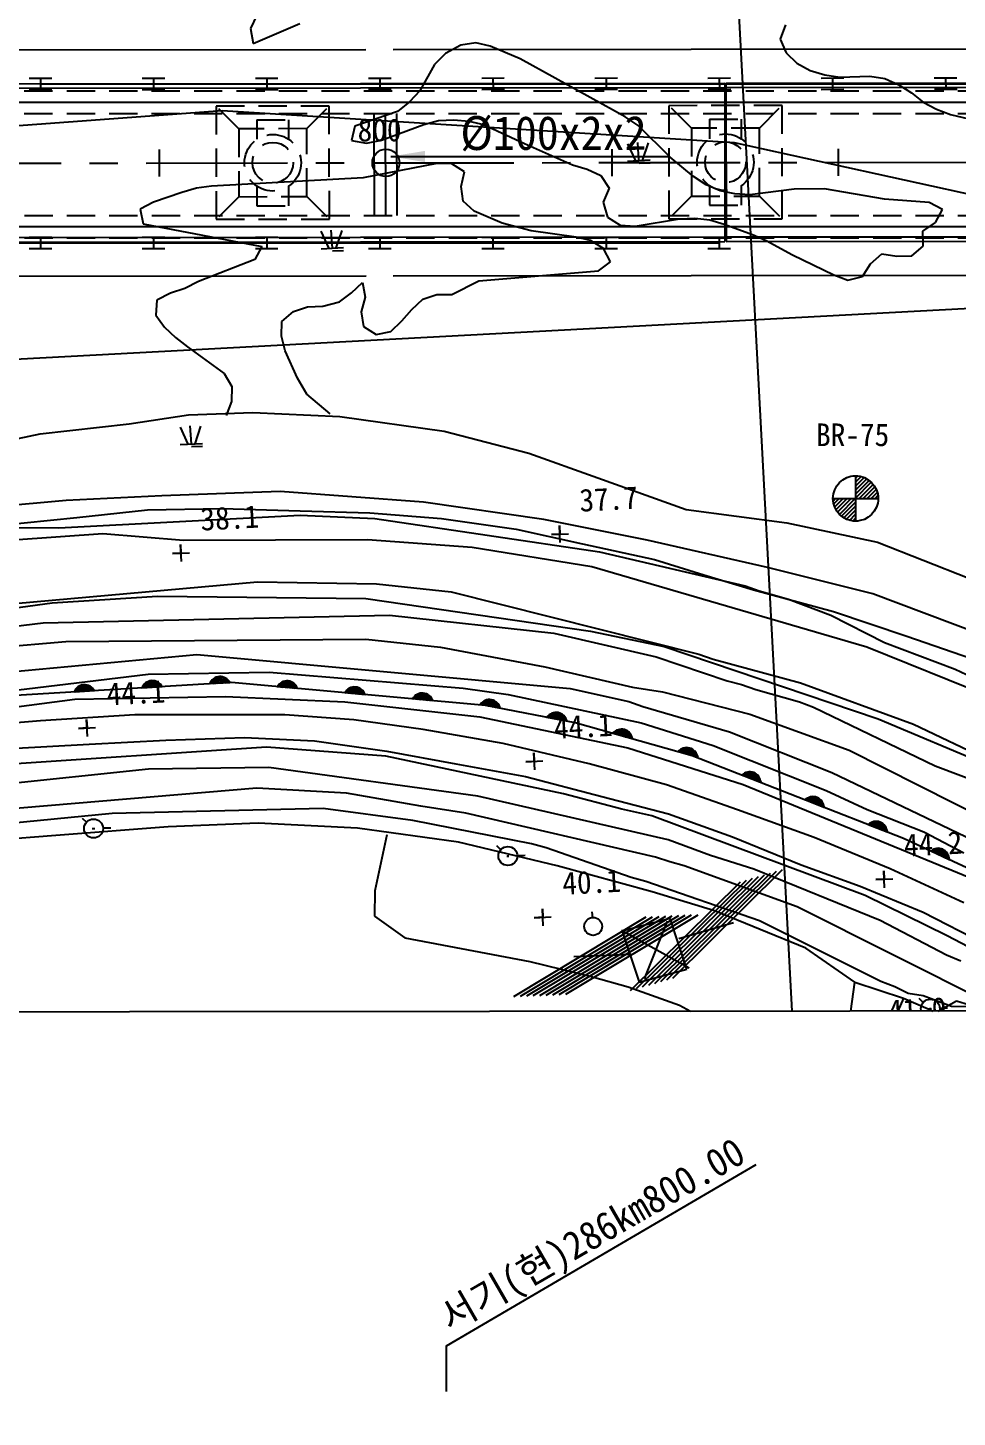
# Model space of a CAD drawing. Header units: millimetres. Extents: x 18534 to 19330, y 1103 to 1810.
# Drawn here: x 19086.7 to 19168.9, y 1362.6 to 1485.4 of the extents above; entities that cross this region are included whole.
import ezdxf
from ezdxf.enums import TextEntityAlignment as Align
from ezdxf.xclip import XClip

# ---------------------------------------------------------------- set-up
doc = ezdxf.new("R2010")
doc.units = ezdxf.units.MM
doc.header["$LTSCALE"] = 10
doc.header["$MEASUREMENT"] = 0
doc.header["$XCLIPFRAME"] = 2
for name, pattern in [('CENTER', [2, 1.25, -0.25, 0.25, -0.25]), ('DASHED2', [0.375, 0.25, -0.125]), ('HIDDEN', [0.375, 0.25, -0.125])]:
    doc.linetypes.add(name, pattern=pattern)
for name, color, linetype in [('TN-CABL', 4, 'Continuous'), ('TZ-BASE', 253, 'Continuous'), ('TZ-CABL', 4, 'Continuous'), ('TZ-LEAL', 1, 'Continuous'), ('TZ-LEAT', 3, 'Continuous')]:
    doc.layers.add(name, color=color, linetype=linetype)
doc.layers.add('TX-PAPR', color=2, linetype='Continuous', plot=False)
doc.styles.add('GUL', font='GulimChe.ttf')
doc.styles.get("Standard").update_dxf_attribs({"font": 'GulimChe.ttf'})
doc.styles.add('굴림체', font='GulimChe.ttf')
doc.linetypes.add('ZIGZAG', pattern='A,0.0001,-0.2,[131,ltypeshp.shx,S=0.2,R=0,X=-0.2,Y=0],-0.4,[131,ltypeshp.shx,S=0.2,R=180,X=0.2,Y=0],-0.2', length=0.8001)
doc.dimstyles.get("Standard").update_dxf_attribs({"dimtxt": 0.18, "dimasz": 0.18, "dimexe": 0.18, "dimexo": 0.0625, "dimgap": 0.09, "dimtad": 0, "dimtih": 1, "dimtoh": 1, "dimdec": 4, "dimzin": 0, "dimdsep": 46, "dimtxsty": 'Standard', "dimcen": 0.09, "dimadec": 0, "dimazin": 0, "dimtfac": 1, "dimtdec": 4, "dimtofl": 0, "dimtmove": 0, "dimatfit": 3, "dimfxl": 0, "dimtolj": 1, "dimtzin": 0, "dimarcsym": 0})

# ---------------------------------------------------------------- blocks, each defined once
blk = doc.blocks.new('JD-FGHFH5FN')
at = {"layer": 'TZ-BASE'}
for p, q in [((524.25, 143.96), (542.85, -205.9)), ((488.58, 13.52, 36.99), (488.02, 12.32, 36.99)), ((488.02, 12.32, 36.99), (488.26, 11.01, 36.99)), ((488.26, 11.01, 36.99), (492.39, 12.77, 36.99)), ((535.3, 12.64, 36.99), (534.83, 11.39, 36.99)), ((507.93, 11.06, 36.99), (506.63, 10.87, 36.99)), ((509.22, 10.77, 36.99), (507.93, 11.06, 36.99)), ((534.83, 11.39, 36.99), (535.36, 10.19, 36.99)), ((300.64, 10.29), (498.23, 10.48)), ((500.63, 10.48), (699.99, 10.67)), ((505.26, 10.11, 36.99), (504.29, 9.14, 36.99)), ((506.63, 10.87, 36.99), (505.26, 10.11, 36.99)), ((511.85, 9.66, 36.99), (509.22, 10.77, 36.99)), ((535.36, 10.19, 36.99), (536.32, 9.26, 36.99)), ((504.29, 9.14, 36.99), (503, 6.81, 36.99)), ((521.15, 4.51, 36.99), (511.85, 9.66, 36.99)), ((536.32, 9.26, 36.99), (537.49, 8.62, 36.99)), ((537.49, 8.62, 36.99), (538.78, 8.23, 36.99)), ((450.04, 7.43), (529.94, 7.51)), ((468.46, 7.95), (470.46, 7.95)), ((469.46, 7.95), (469.47, 6.95)), ((469.46, 7.45), (699.99, 7.46)), ((478.46, 7.95), (480.46, 7.95)), ((479.46, 7.95), (479.47, 6.95)), ((488.46, 7.95), (490.46, 7.95)), ((489.46, 7.95), (489.47, 6.95)), ((498.46, 7.95), (500.46, 7.95)), ((499.46, 7.95), (499.47, 6.95)), ((508.46, 7.95), (510.46, 7.96)), ((509.46, 7.95), (509.47, 6.95)), ((518.46, 7.95), (520.46, 7.96)), ((519.46, 7.95), (519.47, 6.95)), ((528.46, 7.95), (530.46, 7.96)), ((529.46, 7.96), (529.47, 6.96)), ((529.94, 7.51), (529.96, -6.49)), ((530.04, 7.51), (609.94, 7.59)), ((530.04, 7.51), (530.06, -6.49)), ((538.46, 7.95), (540.46, 7.96)), ((538.78, 8.23, 36.99), (540.1, 8.03, 36.99)), ((539.46, 7.96), (539.47, 6.96)), ((540.1, 8.03, 36.99), (542.77, 8.11, 36.99)), ((542.77, 8.11, 36.99), (544.1, 7.9, 36.99)), ((544.1, 7.9, 36.99), (545.31, 7.34, 36.99)), ((548.46, 7.96), (550.46, 7.96)), ((549.46, 7.96), (549.47, 6.96)), ((450.04, 7.03), (529.94, 7.11)), ((468.47, 6.95), (470.47, 6.95)), ((478.47, 6.95), (480.47, 6.95)), ((488.47, 6.95), (490.47, 6.95)), ((498.47, 6.95), (500.47, 6.95)), ((503, 6.81, 36.99), (502.08, 5.85, 36.99)), ((508.47, 6.95), (510.47, 6.96)), ((518.47, 6.95), (520.47, 6.96)), ((528.47, 6.95), (530.47, 6.96)), ((530.04, 7.11), (609.94, 7.19)), ((538.47, 6.95), (540.47, 6.96)), ((545.31, 7.34, 36.99), (546.43, 6.65, 36.99)), ((546.43, 6.65, 36.99), (547.48, 5.82, 36.99)), ((548.47, 6.96), (550.47, 6.96)), ((435.3, 1.37, 1.89), (485.54, 5.07, 1.89)), ((485.54, 5.07, 1.89), (530.77, 2.25, 1.89)), ((501.02, 5.01, 36.99), (497.26, 3.7, 36.99)), ((502.08, 5.85, 36.99), (501.02, 5.01, 36.99)), ((547.48, 5.82, 36.99), (548.64, 5.21, 36.99)), ((548.64, 5.21, 36.99), (549.89, 4.74, 36.99)), ((497.26, 3.7, 36.99), (496.97, 2.42, 36.99)), ((499.6, 2.45, 36.99), (503.35, 3.84, 36.99)), ((503.35, 3.84, 36.99), (504.65, 4.21, 36.99)), ((504.65, 4.21, 36.99), (506, 4.27, 36.99)), ((506, 4.27, 36.99), (507.32, 4.15, 36.99)), ((507.32, 4.15, 36.99), (508.61, 3.86, 36.99)), ((508.61, 3.86, 36.99), (512.23, 2.18, 36.99)), ((522.28, 3.77, 36.99), (521.15, 4.51, 36.99)), ((525.13, 0.96, 36.99), (522.28, 3.77, 36.99)), ((549.89, 4.74, 36.99), (552.51, 4.12, 36.99)), ((480, -0.76), (480, 1.64)), ((496.97, 2.42, 36.99), (498.29, 2.21, 36.99)), ((498.29, 2.21, 36.99), (499.6, 2.45, 36.99)), ((512.23, 2.18, 36.99), (516.48, 0.27, 36.99)), ((520, -0.72), (520, 1.68)), ((521.35, 2.15, 37.1), (522.04, 0.65, 37.1)), ((522.36, 0.66, 37.1), (522.25, 2.27, 37.1)), ((522.67, 0.68, 37.1), (523.2, 2.23, 37.1)), ((530.77, 2.25, 1.89), (581.47, -8.88, 1.89)), ((540, -0.7), (540, 1.7)), ((504.51, 0.39, 36.99), (497.99, -0.87, 36.99)), ((505.83, 0.36, 36.99), (504.51, 0.39, 36.99)), ((506.95, -0.33, 36.99), (505.83, 0.36, 36.99)), ((516.48, 0.27, 36.99), (517.77, -0.11, 36.99)), ((521.36, 0.61, 37.1), (523.35, 0.72, 37.1)), ((522.37, 0.44, 37.1), (523.34, 0.47, 37.1)), ((527.17, -0.74, 36.99), (525.13, 0.96, 36.99)), ((497.99, -0.87, 36.99), (484.57, -1.6, 36.99)), ((506.66, -1.62, 36.99), (506.95, -0.33, 36.99)), ((517.77, -0.11, 36.99), (518.98, -0.67, 36.99)), ((518.98, -0.67, 36.99), (519.73, -1.78, 36.99)), ((528.3, -1.48, 36.99), (527.17, -0.74, 36.99)), ((481.97, -2.15, 36.99), (479.46, -3.01, 36.99)), ((483.27, -1.79, 36.99), (481.97, -2.15, 36.99)), ((484.57, -1.6, 36.99), (483.27, -1.79, 36.99)), ((506.81, -2.93, 36.99), (506.66, -1.62, 36.99)), ((519.73, -1.78, 36.99), (519.21, -3.03, 36.99)), ((529.55, -2, 36.99), (528.3, -1.48, 36.99)), ((530.84, -2.29, 36.99), (529.55, -2, 36.99)), ((532.15, -2.36, 36.99), (530.84, -2.29, 36.99)), ((536.08, -1.88, 36.99), (532.15, -2.36, 36.99)), ((538.75, -1.85, 36.99), (536.08, -1.88, 36.99)), ((544.05, -2.75, 36.99), (538.75, -1.85, 36.99)), ((479.46, -3.01, 36.99), (478.27, -3.63, 36.99)), ((478.27, -3.63, 36.99), (478.54, -4.94, 36.99)), ((507.81, -3.8, 36.99), (506.81, -2.93, 36.99)), ((519.21, -3.03, 36.99), (519.58, -4.33, 36.99)), ((548.01, -3.05, 36.99), (544.05, -2.75, 36.99)), ((549.17, -3.66, 36.99), (548.01, -3.05, 36.99)), ((548.57, -4.82, 36.99), (549.17, -3.66, 36.99)), ((700, -4.54), (0.04, -41.74)), ((510.27, -4.87, 36.99), (507.81, -3.8, 36.99)), ((512.84, -5.55, 36.99), (510.27, -4.87, 36.99)), ((519.58, -4.33, 36.99), (520.71, -5.06, 36.99)), ((522.02, -5.14, 36.99), (525.94, -4.48, 36.99)), ((525.94, -4.48, 36.99), (527.29, -4.42, 36.99)), ((527.29, -4.42, 36.99), (528.62, -4.58, 36.99)), ((528.62, -4.58, 36.99), (529.9, -4.96, 36.99)), ((547.46, -5.58, 36.99), (548.57, -4.82, 36.99)), ((450.06, -6.16), (529.96, -6.09)), ((468.46, -6.1), (470.46, -6.1)), ((469.46, -6.1), (469.46, -7.1)), ((478.46, -6.1), (480.46, -6.1)), ((478.54, -4.94, 36.99), (489.02, -6.92, 36.99)), ((479.46, -6.1), (479.46, -7.1)), ((488.46, -6.1), (490.46, -6.1)), ((489.46, -6.1), (489.46, -7.1)), ((494.26, -5.59, 37.1), (494.95, -7.1, 37.1)), ((495.27, -7.08, 37.1), (495.16, -5.48, 37.1)), ((495.59, -7.06, 37.1), (496.12, -5.52, 37.1)), ((498.46, -6.1), (500.46, -6.1)), ((499.46, -6.1), (499.46, -7.1)), ((508.46, -6.1), (510.46, -6.1)), ((509.46, -6.1), (509.46, -7.1)), ((516.81, -6.12, 36.99), (512.84, -5.55, 36.99)), ((518.09, -6.41, 36.99), (516.81, -6.12, 36.99)), ((518.46, -6.1), (520.46, -6.1)), ((519.46, -6.1), (519.46, -7.1)), ((520.71, -5.06, 36.99), (522.02, -5.14, 36.99)), ((528.46, -6.1), (530.46, -6.1)), ((529.46, -6.1), (529.46, -7.1)), ((529.9, -4.96, 36.99), (532.4, -5.86, 36.99)), ((530.06, -6.09), (609.96, -6.01)), ((532.4, -5.86, 36.99), (533.61, -6.41, 36.99)), ((547.48, -6.89, 36.99), (547.46, -5.58, 36.99)), ((409.46, -6.6), (529.46, -6.6)), ((450.06, -6.56), (529.96, -6.49)), ((468.46, -7.1), (470.46, -7.1)), ((478.46, -7.1), (480.46, -7.1)), ((489.02, -6.92, 36.99), (488.41, -8.09, 36.99)), ((488.46, -7.1), (490.46, -7.1)), ((494.28, -7.13, 37.1), (496.26, -7.03, 37.1)), ((495.28, -7.31, 37.1), (496.25, -7.28, 37.1)), ((498.46, -7.1), (500.46, -7.1)), ((508.46, -7.1), (510.46, -7.1)), ((519.22, -7.1, 36.99), (518.09, -6.41, 36.99)), ((518.46, -7.1), (520.46, -7.1)), ((519.84, -8.3, 36.99), (519.22, -7.1, 36.99)), ((528.46, -7.1), (530.46, -7.1)), ((530.06, -6.49), (609.96, -6.41)), ((533.61, -6.41, 36.99), (535.94, -7.67, 36.99)), ((546.46, -7.77, 36.99), (547.48, -6.89, 36.99)), ((488.41, -8.09, 36.99), (483.42, -10.02, 36.99)), ((518.78, -9.09, 36.99), (519.84, -8.3, 36.99)), ((535.94, -7.67, 36.99), (539.57, -9.43, 36.99)), ((542.12, -9.58, 36.99), (542.81, -8.46, 36.99)), ((542.81, -8.46, 36.99), (543.83, -7.58, 36.99)), ((543.83, -7.58, 36.99), (545.15, -7.78, 36.99)), ((545.15, -7.78, 36.99), (546.46, -7.77, 36.99)), ((300.66, -9.71), (498.25, -9.52)), ((500.65, -9.52), (700.01, -9.33)), ((508.22, -9.96, 36.99), (518.78, -9.09, 36.99)), ((539.57, -9.43, 36.99), (540.82, -9.9, 36.99)), ((540.82, -9.9, 36.99), (542.12, -9.58, 36.99)), ((482.22, -10.64, 36.99), (480.96, -11.05, 36.99)), ((483.42, -10.02, 36.99), (482.22, -10.64, 36.99)), ((495.9, -11.83, 36.99), (496.96, -11.04, 36.99)), ((496.96, -11.04, 36.99), (497.93, -10.12, 36.99)), ((497.93, -10.12, 36.99), (498.16, -11.42, 36.99)), ((505.82, -11.17, 36.99), (508.22, -9.96, 36.99)), ((479.76, -11.67, 36.99), (479.65, -12.99, 36.99)), ((480.96, -11.05, 36.99), (479.76, -11.67, 36.99)), ((491.82, -12.67, 36.99), (493.07, -12.26, 36.99)), ((493.07, -12.26, 36.99), (494.43, -12.2, 36.99)), ((494.43, -12.2, 36.99), (495.9, -11.83, 36.99)), ((498.16, -11.42, 36.99), (497.82, -12.71, 36.99)), ((502.28, -12.51, 36.99), (503.25, -11.59, 36.99)), ((503.25, -11.59, 36.99), (504.5, -11.18, 36.99)), ((504.5, -11.18, 36.99), (505.82, -11.17, 36.99)), ((479.65, -12.99, 36.99), (480.44, -14.05, 36.99)), ((490.8, -13.55, 36.99), (491.82, -12.67, 36.99)), ((497.82, -12.71, 36.99), (498.01, -14.01, 36.99)), ((501.41, -13.51, 36.99), (502.28, -12.51, 36.99)), ((480.44, -14.05, 36.99), (481.4, -14.98, 36.99)), ((490.78, -14.86, 36.99), (490.8, -13.55, 36.99)), ((498.01, -14.01, 36.99), (499.14, -14.71, 36.99)), ((499.14, -14.71, 36.99), (500.44, -14.43, 36.99)), ((500.44, -14.43, 36.99), (501.41, -13.51, 36.99)), ((481.4, -14.98, 36.99), (482.45, -15.81, 36.99)), ((482.45, -15.81, 36.99), (485.71, -18.16, 36.99)), ((491.1, -16.16, 36.99), (490.78, -14.86, 36.99)), ((492.17, -18.57, 36.99), (491.1, -16.16, 36.99)), ((485.71, -18.16, 36.99), (486.37, -19.31, 36.99)), ((486.37, -19.31, 36.99), (486.34, -20.63, 36.99)), ((493.02, -19.98, 36.99), (492.17, -18.57, 36.99)), ((486.34, -20.63, 36.99), (485.87, -21.87, 36.99)), ((495.07, -21.73, 36.99), (493.02, -19.98, 36.99)), ((477.32, -22.61, 36.99), (482.54, -21.8, 36.99)), ((482.54, -21.8, 36.99), (488.23, -21.59, 36.99)), ((488.23, -21.59, 36.99), (495.91, -21.95, 36.99)), ((495.91, -21.95, 36.99), (505.13, -23.25, 36.99)), ((469.43, -23.49, 36.99), (477.32, -22.61, 36.99)), ((481.8, -22.89, 37.05), (482.49, -24.4, 37.05)), ((482.81, -24.38, 37.05), (482.7, -22.78, 37.05)), ((483.13, -24.36, 37.05), (483.65, -22.82, 37.05)), ((505.13, -23.25, 36.99), (512.62, -25.19, 36.99)), ((463.26, -24.77, 36.99), (469.43, -23.49, 36.99)), ((481.82, -24.43, 37.05), (483.8, -24.33, 37.05)), ((482.82, -24.6, 37.05), (483.79, -24.58, 37.05)), ((512.62, -25.19, 36.99), (518.73, -27.37, 36.99)), ((518.73, -27.37, 36.99), (526.52, -30.18, 36.99)), ((541.5, -27.2), (541.5, -31.2)), ((541.5, -27.4), (541.69, -27.21)), ((541.5, -27.76), (541.99, -27.26)), ((541.5, -28.11), (542.25, -27.35)), ((541.5, -28.46), (542.49, -27.47)), ((541.5, -28.82), (542.7, -27.61)), ((541.5, -29.17), (542.89, -27.77)), ((541.82, -29.2), (543.06, -27.96)), ((542.17, -29.2), (543.21, -28.17)), ((471.75, -29.39, 37.43), (461.36, -30.29, 37.43)), ((480.19, -28.97, 37.43), (471.75, -29.39, 37.43)), ((490.65, -28.59, 37.43), (480.19, -28.97, 37.43)), ((503.31, -29.51, 37.43), (490.65, -28.59, 37.43)), ((539.5, -29.21), (543.5, -29.2)), ((539.51, -29.4), (539.7, -29.2)), ((539.56, -29.7), (540.05, -29.2)), ((539.65, -29.96), (540.41, -29.2)), ((539.76, -30.2), (540.76, -29.2)), ((539.91, -30.41), (541.11, -29.2)), ((540.07, -30.6), (541.47, -29.2)), ((542.53, -29.2), (543.33, -28.4)), ((542.88, -29.2), (543.42, -28.66)), ((543.23, -29.2), (543.48, -28.95)), ((471.09, -31.79, 37.99), (492.42, -30.66, 37.99)), ((472.69, -30.88, 37.84), (478.93, -30.21, 37.84)), ((478.93, -30.21, 37.84), (485.5, -30.09, 37.84)), ((485.5, -30.09, 37.84), (492.43, -30.3, 37.84)), ((492.42, -30.66, 37.99), (499.01, -30.98, 37.99)), ((492.43, -30.3, 37.84), (498.57, -30.47, 37.84)), ((498.57, -30.47, 37.84), (504.91, -30.97, 37.84)), ((513.94, -31.05, 37.43), (503.31, -29.51, 37.43)), ((526.52, -30.18, 36.99), (535.43, -31.36, 36.99)), ((540.26, -30.77), (541.5, -29.53)), ((540.46, -30.92), (541.5, -29.88)), ((540.7, -31.04), (541.5, -30.23)), ((540.96, -31.13), (541.5, -30.59)), ((463.15, -31.75, 37.99), (471.09, -31.79, 37.99)), ((465.67, -31.59, 37.84), (472.69, -30.88, 37.84)), ((499.01, -30.98, 37.99), (518.86, -33.9, 37.99)), ((504.91, -30.97, 37.84), (511.52, -31.9, 37.84)), ((511.52, -31.9, 37.84), (517.37, -33.22, 37.84)), ((523.09, -32.87, 37.43), (513.94, -31.05, 37.43)), ((515.33, -31.6, 37.71), (515.37, -32.35, 37.71)), ((515.41, -33.1, 37.71), (515.33, -31.6, 37.71)), ((535.43, -31.36, 36.99), (543.43, -33.06, 36.99)), ((541.25, -31.19), (541.5, -30.94)), ((474.99, -32.31, 37.99), (467.09, -32.88, 37.99)), ((482.12, -32.91, 37.99), (474.99, -32.31, 37.99)), ((498.37, -32.84, 37.99), (482.12, -32.91, 37.99)), ((507.61, -33.52, 37.99), (498.37, -32.84, 37.99)), ((514.62, -32.39, 37.71), (516.12, -32.31, 37.71)), ((515.37, -32.35, 37.71), (514.62, -32.39, 37.71)), ((533.72, -35.29, 37.43), (523.09, -32.87, 37.43)), ((543.43, -33.06, 36.99), (551.51, -36.25, 36.99)), ((481.13, -34.07, 38.12), (482.63, -33.99, 38.12)), ((481.88, -34.03, 38.12), (481.13, -34.07, 38.12)), ((481.84, -33.28, 38.12), (481.88, -34.03, 38.12)), ((481.92, -34.77, 38.12), (481.84, -33.28, 38.12)), ((518.2, -35.24, 37.99), (507.61, -33.52, 37.99)), ((517.37, -33.22, 37.84), (523.74, -34.6, 37.84)), ((518.86, -33.9, 37.99), (531.74, -36.92, 37.99)), ((542.49, -42.35, 37.99), (518.2, -35.24, 37.99)), ((523.74, -34.6, 37.84), (528.09, -35.94, 37.84)), ((543.02, -37.63, 37.43), (533.72, -35.29, 37.43)), ((448.52, -40.16, 36.99), (488.64, -36.56, 36.99)), ((488.64, -36.56, 36.99), (499.16, -36.75, 36.99)), ((499.16, -36.75, 36.99), (505.77, -37.46, 36.99)), ((528.09, -35.94, 37.84), (532.49, -37.27, 37.84)), ((470.51, -38.43, 41), (479.81, -37.84, 41)), ((479.81, -37.84, 41), (498.23, -38.03, 41)), ((498.23, -38.03, 41), (518.07, -40.91, 41)), ((505.77, -37.46, 36.99), (527.66, -42.97, 36.99)), ((531.74, -36.92, 37.99), (532.99, -37.35, 37.99)), ((532.49, -37.27, 37.84), (539.54, -39.19, 37.84)), ((532.99, -37.35, 37.99), (535.56, -38.11, 37.99)), ((552.34, -41.12, 37.43), (543.02, -37.63, 37.43)), ((413.01, -46.14, 41), (470.51, -38.43, 41)), ((535.56, -38.11, 37.99), (539.31, -39.52, 37.99)), ((539.54, -39.19, 37.84), (546.04, -41.36, 37.84)), ((430.48, -44.92, 39.99), (469.71, -40.18, 39.99)), ((469.71, -40.18, 39.99), (500.31, -39.51, 39.99)), ((500.31, -39.51, 39.99), (514.84, -41.09, 39.99)), ((539.31, -39.52, 37.99), (544.06, -41.93, 37.99)), ((471.71, -41.84, 41), (498.21, -41.62, 41)), ((498.21, -41.62, 41), (504.82, -42.33, 41)), ((514.84, -41.09, 39.99), (523.87, -43.19, 39.99)), ((518.07, -40.91, 41), (524.58, -42.28, 41)), ((546.04, -41.36, 37.84), (552.5, -43.61, 37.84)), ((457.18, -43.11, 41), (471.71, -41.84, 41)), ((504.82, -42.33, 41), (514.05, -44.07, 41)), ((524.58, -42.28, 41), (543.49, -48.66, 41)), ((527.66, -42.97, 36.99), (528.91, -43.39, 36.99)), ((562.39, -50.35, 37.99), (542.49, -42.35, 37.99)), ((544.06, -41.93, 37.99), (550.3, -44.28, 37.99)), ((457.02, -45.44, 41.99), (483.29, -42.99, 41.99)), ((483.29, -42.99, 41.99), (516.28, -45.98, 41.99)), ((514.05, -44.07, 41), (521.8, -45.87, 41)), ((523.87, -43.19, 39.99), (530.15, -45.32, 39.99)), ((528.91, -43.39, 36.99), (536.63, -45.5, 36.99)), ((451.53, -48.05, 42.99), (478.98, -44.72, 42.99)), ((478.91, -45.4, 42.99), (478.43, -45.94, 42.99)), ((479.19, -45.31, 42.99), (478.63, -45.94, 42.99)), ((479.4, -45.3, 42.99), (478.84, -45.93, 42.99)), ((478.87, -45.42, 42.99), (479.4, -45.89, 42.99)), ((478.98, -44.72, 42.99), (489.67, -44.54, 42.99)), ((479.02, -45.35, 42.99), (479.61, -45.88, 42.99)), ((479.58, -45.32, 42.99), (479.05, -45.91, 42.99)), ((479.19, -45.31, 42.99), (479.82, -45.87, 42.99)), ((479.73, -45.38, 42.99), (479.27, -45.9, 42.99)), ((479.41, -45.3, 42.99), (480.03, -45.85, 42.99)), ((479.71, -45.37, 42.99), (480.2, -45.8, 42.99)), ((484.9, -45.04, 42.99), (484.42, -45.58, 42.99)), ((484.53, -45.37, 42.99), (484.75, -45.57, 42.99)), ((485.18, -44.95, 42.99), (484.62, -45.58, 42.99)), ((484.62, -45.25, 42.99), (484.96, -45.56, 42.99)), ((484.73, -45.15, 42.99), (485.18, -45.54, 42.99)), ((485.39, -44.94, 42.99), (484.83, -45.57, 42.99)), ((484.86, -45.06, 42.99), (485.39, -45.53, 42.99)), ((485.01, -44.99, 42.99), (485.6, -45.52, 42.99)), ((485.57, -44.96, 42.99), (485.04, -45.55, 42.99)), ((485.18, -44.95, 42.99), (485.81, -45.51, 42.99)), ((485.72, -45.02, 42.99), (485.26, -45.54, 42.99)), ((485.4, -44.94, 42.99), (486.02, -45.49, 42.99)), ((485.86, -45.09, 42.99), (485.47, -45.53, 42.99)), ((485.98, -45.18, 42.99), (485.68, -45.51, 42.99)), ((485.7, -45.01, 42.99), (486.19, -45.44, 42.99)), ((486.08, -45.29, 42.99), (485.89, -45.5, 42.99)), ((486.17, -45.41, 42.99), (486.1, -45.49, 42.99)), ((489.67, -44.54, 42.99), (506.82, -45.97, 42.99)), ((490.95, -45.36, 42.99), (490.4, -45.83, 42.99)), ((491.25, -45.32, 42.99), (490.6, -45.86, 42.99)), ((491.46, -45.34, 42.99), (490.81, -45.87, 42.99)), ((490.91, -45.38, 42.99), (491.37, -45.92, 42.99)), ((491.63, -45.39, 42.99), (491.02, -45.89, 42.99)), ((491.07, -45.33, 42.99), (491.58, -45.94, 42.99)), ((491.25, -45.32, 42.99), (491.79, -45.96, 42.99)), ((491.46, -45.34, 42.99), (492, -45.98, 42.99)), ((530.15, -45.32, 39.99), (531.43, -45.65, 39.99)), ((550.3, -44.28, 37.99), (559.88, -48.85, 37.99)), ((486.36, -45.47, 42.99), (466.3, -46.68, 42.99)), ((472.92, -45.76, 42.99), (472.44, -46.3, 42.99)), ((474.23, -46.2, 42.99), (472.44, -46.31, 42.99)), ((472.47, -46.22, 42.99), (472.56, -46.3, 42.99)), ((472.55, -46.09, 42.99), (472.77, -46.29, 42.99)), ((473.2, -45.67, 42.99), (472.64, -46.3, 42.99)), ((472.64, -45.97, 42.99), (472.99, -46.28, 42.99)), ((472.75, -45.87, 42.99), (473.2, -46.26, 42.99)), ((473.41, -45.66, 42.99), (472.85, -46.29, 42.99)), ((472.88, -45.78, 42.99), (473.41, -46.25, 42.99)), ((473.03, -45.71, 42.99), (473.62, -46.24, 42.99)), ((473.59, -45.68, 42.99), (473.07, -46.27, 42.99)), ((473.2, -45.67, 42.99), (473.83, -46.23, 42.99)), ((473.74, -45.73, 42.99), (473.28, -46.26, 42.99)), ((473.42, -45.66, 42.99), (474.05, -46.21, 42.99)), ((473.88, -45.81, 42.99), (473.49, -46.25, 42.99)), ((474, -45.9, 42.99), (473.7, -46.23, 42.99)), ((473.72, -45.73, 42.99), (474.21, -46.16, 42.99)), ((474.1, -46, 42.99), (473.91, -46.22, 42.99)), ((474.19, -46.13, 42.99), (474.12, -46.21, 42.99)), ((480.22, -45.84, 42.99), (478.43, -45.95, 42.99)), ((478.46, -45.86, 42.99), (478.55, -45.94, 42.99)), ((478.54, -45.73, 42.99), (478.76, -45.93, 42.99)), ((478.63, -45.61, 42.99), (478.98, -45.92, 42.99)), ((478.74, -45.51, 42.99), (479.19, -45.9, 42.99)), ((479.87, -45.45, 42.99), (479.48, -45.89, 42.99)), ((479.99, -45.54, 42.99), (479.69, -45.87, 42.99)), ((480.09, -45.64, 42.99), (479.9, -45.86, 42.99)), ((480.18, -45.77, 42.99), (480.11, -45.85, 42.99)), ((486.21, -45.48, 42.99), (484.41, -45.59, 42.99)), ((484.45, -45.5, 42.99), (484.54, -45.58, 42.99)), ((508.8, -47.49, 42.99), (486.36, -45.47, 42.99)), ((492.19, -46, 42.99), (490.39, -45.84, 42.99)), ((490.44, -45.75, 42.99), (490.52, -45.85, 42.99)), ((490.54, -45.63, 42.99), (490.73, -45.87, 42.99)), ((490.65, -45.53, 42.99), (490.94, -45.89, 42.99)), ((490.77, -45.45, 42.99), (491.16, -45.9, 42.99)), ((491.77, -45.46, 42.99), (491.23, -45.91, 42.99)), ((491.9, -45.55, 42.99), (491.44, -45.93, 42.99)), ((492, -45.66, 42.99), (491.66, -45.95, 42.99)), ((491.75, -45.45, 42.99), (492.17, -45.95, 42.99)), ((492.09, -45.78, 42.99), (491.87, -45.97, 42.99)), ((492.16, -45.92, 42.99), (492.08, -45.99, 42.99)), ((498.16, -46.54, 42.99), (496.37, -46.37, 42.99)), ((496.93, -45.9, 42.99), (496.38, -46.36, 42.99)), ((496.42, -46.29, 42.99), (496.5, -46.39, 42.99)), ((496.51, -46.17, 42.99), (496.71, -46.4, 42.99)), ((497.22, -45.85, 42.99), (496.58, -46.39, 42.99)), ((496.62, -46.07, 42.99), (496.92, -46.42, 42.99)), ((496.75, -45.98, 42.99), (497.13, -46.44, 42.99)), ((497.43, -45.87, 42.99), (496.79, -46.41, 42.99)), ((496.89, -45.92, 42.99), (497.34, -46.46, 42.99)), ((497.6, -45.93, 42.99), (497, -46.43, 42.99)), ((497.05, -45.87, 42.99), (497.55, -46.48, 42.99)), ((497.75, -46, 42.99), (497.21, -46.45, 42.99)), ((497.23, -45.85, 42.99), (497.76, -46.5, 42.99)), ((497.87, -46.09, 42.99), (497.42, -46.47, 42.99)), ((497.44, -45.88, 42.99), (497.98, -46.52, 42.99)), ((497.98, -46.2, 42.99), (497.63, -46.49, 42.99)), ((497.73, -45.99, 42.99), (498.15, -46.49, 42.99)), ((498.07, -46.32, 42.99), (497.84, -46.51, 42.99)), ((498.14, -46.46, 42.99), (498.05, -46.53, 42.99)), ((502.91, -46.44, 42.99), (502.35, -46.9, 42.99)), ((503.2, -46.39, 42.99), (502.55, -46.93, 42.99)), ((502.6, -46.61, 42.99), (502.9, -46.96, 42.99)), ((502.72, -46.52, 42.99), (503.11, -46.98, 42.99)), ((503.41, -46.41, 42.99), (502.76, -46.95, 42.99)), ((502.86, -46.45, 42.99), (503.32, -47, 42.99)), ((503.58, -46.46, 42.99), (502.97, -46.97, 42.99)), ((503.02, -46.41, 42.99), (503.53, -47.02, 42.99)), ((503.72, -46.54, 42.99), (503.19, -46.99, 42.99)), ((503.2, -46.39, 42.99), (503.74, -47.04, 42.99)), ((503.85, -46.63, 42.99), (503.4, -47.01, 42.99)), ((503.41, -46.41, 42.99), (503.95, -47.06, 42.99)), ((503.7, -46.53, 42.99), (504.12, -47.03, 42.99)), ((506.82, -45.97, 42.99), (510.79, -46.53, 42.99)), ((510.79, -46.53, 42.99), (522.56, -49.03, 42.99)), ((516.28, -45.98, 41.99), (521.46, -47.15, 41.99)), ((521.8, -45.87, 41), (524.45, -46.27, 41)), ((524.45, -46.27, 41), (532.16, -48.25, 41)), ((531.43, -45.65, 39.99), (532.68, -46.08, 39.99)), ((532.68, -46.08, 39.99), (536.54, -47.18, 39.99)), ((536.63, -45.5, 36.99), (546.61, -49.13, 36.99)), ((424.15, -53.22, 43.99), (472.51, -46.93, 43.99)), ((472.51, -46.93, 43.99), (485.82, -46.69, 43.99)), ((485.82, -46.69, 43.99), (496.36, -47.18, 43.99)), ((496.36, -47.18, 43.99), (508.29, -48.49, 43.99)), ((504.14, -47.07, 42.99), (502.35, -46.91, 42.99)), ((502.39, -46.83, 42.99), (502.47, -46.92, 42.99)), ((502.49, -46.71, 42.99), (502.68, -46.94, 42.99)), ((503.95, -46.74, 42.99), (503.61, -47.03, 42.99)), ((504.04, -46.86, 42.99), (503.82, -47.04, 42.99)), ((504.11, -47, 42.99), (504.03, -47.06, 42.99)), ((510.1, -47.74, 42.99), (508.33, -47.4, 42.99)), ((508.93, -46.99, 42.99), (508.34, -47.39, 42.99)), ((508.39, -47.32, 42.99), (508.45, -47.43, 42.99)), ((508.49, -47.21, 42.99), (508.66, -47.47, 42.99)), ((509.23, -46.97, 42.99), (508.53, -47.44, 42.99)), ((508.61, -47.12, 42.99), (508.87, -47.51, 42.99)), ((509.44, -47.01, 42.99), (508.74, -47.48, 42.99)), ((508.74, -47.05, 42.99), (509.08, -47.55, 42.99)), ((516.71, -49.02, 42.99), (508.8, -47.49, 42.99)), ((508.89, -47, 42.99), (509.29, -47.59, 42.99)), ((509.6, -47.08, 42.99), (508.95, -47.52, 42.99)), ((509.05, -46.97, 42.99), (509.5, -47.63, 42.99)), ((509.74, -47.17, 42.99), (509.16, -47.56, 42.99)), ((509.23, -46.97, 42.99), (509.7, -47.67, 42.99)), ((509.85, -47.27, 42.99), (509.36, -47.6, 42.99)), ((509.44, -47.01, 42.99), (509.91, -47.71, 42.99)), ((509.95, -47.39, 42.99), (509.57, -47.64, 42.99)), ((509.72, -47.15, 42.99), (510.09, -47.7, 42.99)), ((510.02, -47.52, 42.99), (509.78, -47.68, 42.99)), ((510.08, -47.66, 42.99), (509.99, -47.72, 42.99)), ((521.46, -47.15, 41.99), (522.71, -47.58, 41.99)), ((522.71, -47.58, 41.99), (530.35, -49.82, 41.99)), ((536.54, -47.18, 39.99), (537.79, -47.65, 39.99)), ((537.79, -47.65, 39.99), (548.54, -52.82, 39.99)), ((469.47, -48.86, 38.06), (463.53, -49.34, 38.06)), ((477.81, -48.31, 38.06), (469.47, -48.86, 38.06)), ((473.55, -48.72, 44.06), (473.59, -49.47, 44.06)), ((473.63, -50.22, 44.06), (473.55, -48.72, 44.06)), ((491.05, -48.33, 38.06), (477.81, -48.31, 38.06)), ((497.16, -48.76, 38.06), (491.05, -48.33, 38.06)), ((503.29, -49.62, 38.06), (497.16, -48.76, 38.06)), ((508.29, -48.49, 43.99), (521.38, -51.23, 43.99)), ((515.99, -48.88, 42.99), (514.22, -48.54, 42.99)), ((514.82, -48.13, 42.99), (514.23, -48.53, 42.99)), ((514.28, -48.46, 42.99), (514.34, -48.56, 42.99)), ((514.38, -48.35, 42.99), (514.55, -48.6, 42.99)), ((515.12, -48.11, 42.99), (514.42, -48.58, 42.99)), ((514.5, -48.26, 42.99), (514.76, -48.64, 42.99)), ((515.33, -48.15, 42.99), (514.63, -48.62, 42.99)), ((514.63, -48.19, 42.99), (514.97, -48.69, 42.99)), ((514.78, -48.14, 42.99), (515.18, -48.73, 42.99)), ((515.49, -48.22, 42.99), (514.84, -48.66, 42.99)), ((514.94, -48.11, 42.99), (515.39, -48.77, 42.99)), ((515.63, -48.31, 42.99), (515.05, -48.7, 42.99)), ((515.12, -48.11, 42.99), (515.59, -48.81, 42.99)), ((515.74, -48.41, 42.99), (515.26, -48.74, 42.99)), ((515.33, -48.15, 42.99), (515.8, -48.85, 42.99)), ((515.84, -48.53, 42.99), (515.46, -48.78, 42.99)), ((515.61, -48.29, 42.99), (515.98, -48.84, 42.99)), ((515.91, -48.66, 42.99), (515.67, -48.82, 42.99)), ((515.97, -48.8, 42.99), (515.88, -48.86, 42.99)), ((527.06, -51.93, 42.99), (516.71, -49.02, 42.99)), ((522.56, -49.03, 42.99), (528.91, -51.03, 42.99)), ((532.16, -48.25, 41), (540.94, -51.45, 41)), ((543.49, -48.66, 41), (555.86, -53.89, 41)), ((472.84, -49.51, 44.06), (474.34, -49.43, 44.06)), ((473.59, -49.47, 44.06), (472.84, -49.51, 44.06)), ((480.54, -50.55, 41.26), (487.5, -50.33, 41.26)), ((487.5, -50.33, 41.26), (493.69, -50.62, 41.26)), ((510.35, -50.84, 38.06), (503.29, -49.62, 38.06)), ((521.78, -50.45, 42.99), (520.04, -49.96, 42.99)), ((520.68, -49.6, 42.99), (520.05, -49.95, 42.99)), ((520.11, -49.89, 42.99), (520.17, -49.99, 42.99)), ((520.22, -49.79, 42.99), (520.37, -50.05, 42.99)), ((520.98, -49.6, 42.99), (520.24, -50.02, 42.99)), ((520.35, -49.71, 42.99), (520.57, -50.11, 42.99)), ((521.18, -49.66, 42.99), (520.45, -50.07, 42.99)), ((520.49, -49.64, 42.99), (520.78, -50.17, 42.99)), ((520.64, -49.61, 42.99), (520.98, -50.22, 42.99)), ((521.34, -49.75, 42.99), (520.65, -50.13, 42.99)), ((520.8, -49.59, 42.99), (521.19, -50.28, 42.99)), ((521.47, -49.85, 42.99), (520.86, -50.19, 42.99)), ((520.98, -49.6, 42.99), (521.39, -50.34, 42.99)), ((521.57, -49.96, 42.99), (521.06, -50.25, 42.99)), ((521.19, -49.67, 42.99), (521.6, -50.4, 42.99)), ((521.66, -50.08, 42.99), (521.26, -50.3, 42.99)), ((521.45, -49.83, 42.99), (521.77, -50.4, 42.99)), ((521.72, -50.22, 42.99), (521.47, -50.36, 42.99)), ((530.35, -49.82, 41.99), (539.4, -53.4, 41.99)), ((546.61, -49.13, 36.99), (555.03, -53.14, 36.99)), ((489.44, -51.17, 43.99), (456.15, -53.41, 43.99)), ((466.81, -51.3, 41.26), (473.76, -50.9, 41.26)), ((473.76, -50.9, 41.26), (480.54, -50.55, 41.26)), ((499.99, -51.97, 43.99), (489.44, -51.17, 43.99)), ((493.69, -50.62, 41.26), (500.09, -51.52, 41.26)), ((500.09, -51.52, 41.26), (506.18, -52.65, 41.26)), ((517.97, -52.65, 38.06), (510.35, -50.84, 38.06)), ((521.38, -51.23, 43.99), (531.56, -54.46, 43.99)), ((521.76, -50.37, 42.99), (521.67, -50.42, 42.99)), ((526.46, -51.22, 42.99), (525.83, -51.58, 42.99)), ((525.88, -51.51, 42.99), (525.94, -51.62, 42.99)), ((526, -51.41, 42.99), (526.15, -51.68, 42.99)), ((526.75, -51.23, 42.99), (526.02, -51.64, 42.99)), ((526.12, -51.33, 42.99), (526.35, -51.74, 42.99)), ((526.95, -51.29, 42.99), (526.22, -51.7, 42.99)), ((526.26, -51.27, 42.99), (526.55, -51.79, 42.99)), ((526.41, -51.23, 42.99), (526.76, -51.85, 42.99)), ((527.11, -51.37, 42.99), (526.43, -51.76, 42.99)), ((526.58, -51.22, 42.99), (526.96, -51.91, 42.99)), ((527.24, -51.47, 42.99), (526.63, -51.81, 42.99)), ((526.76, -51.23, 42.99), (527.17, -51.97, 42.99)), ((526.96, -51.29, 42.99), (527.37, -52.02, 42.99)), ((527.23, -51.46, 42.99), (527.55, -52.03, 42.99)), ((528.91, -51.03, 42.99), (538.91, -55, 42.99)), ((540.94, -51.45, 41), (556.36, -59.22, 41)), ((515.69, -55.3, 43.99), (499.99, -51.97, 43.99)), ((506.18, -52.65, 41.26), (512.33, -53.78, 41.26)), ((512.36, -52.47, 44.12), (513.86, -52.39, 44.12)), ((513.11, -52.43, 44.12), (512.36, -52.47, 44.12)), ((513.07, -51.68, 44.12), (513.11, -52.43, 44.12)), ((513.15, -53.18, 44.12), (513.07, -51.68, 44.12)), ((524.8, -54.49, 38.06), (517.97, -52.65, 38.06)), ((527.55, -52.07, 42.99), (525.82, -51.59, 42.99)), ((527.35, -51.58, 42.99), (526.83, -51.87, 42.99)), ((527.43, -51.71, 42.99), (527.04, -51.93, 42.99)), ((545.75, -59.25, 42.99), (527.06, -51.93, 42.99)), ((527.5, -51.84, 42.99), (527.24, -51.99, 42.99)), ((527.54, -51.99, 42.99), (527.45, -52.04, 42.99)), ((479.01, -53.13, 42.99), (440.8, -57.07, 42.99)), ((489.65, -52.96, 42.99), (479.01, -53.13, 42.99)), ((508.12, -55.51, 42.99), (489.65, -52.96, 42.99)), ((512.33, -53.78, 41.26), (519.07, -55.53, 41.26)), ((533.12, -54.31, 42.99), (531.45, -53.65, 42.99)), ((532.12, -53.36, 42.99), (531.46, -53.64, 42.99)), ((531.52, -53.59, 42.99), (531.57, -53.7, 42.99)), ((532.41, -53.39, 42.99), (531.64, -53.73, 42.99)), ((531.64, -53.5, 42.99), (531.76, -53.78, 42.99)), ((531.78, -53.43, 42.99), (531.96, -53.85, 42.99)), ((532.61, -53.47, 42.99), (531.84, -53.8, 42.99)), ((531.92, -53.38, 42.99), (532.16, -53.93, 42.99)), ((532.76, -53.57, 42.99), (532.03, -53.88, 42.99)), ((532.07, -53.36, 42.99), (532.36, -54.01, 42.99)), ((532.87, -53.68, 42.99), (532.23, -53.96, 42.99)), ((532.24, -53.36, 42.99), (532.55, -54.09, 42.99)), ((532.41, -53.39, 42.99), (532.75, -54.16, 42.99)), ((532.97, -53.8, 42.99), (532.43, -54.04, 42.99)), ((532.61, -53.47, 42.99), (532.95, -54.24, 42.99)), ((533.04, -53.93, 42.99), (532.63, -54.11, 42.99)), ((532.86, -53.66, 42.99), (533.12, -54.26, 42.99)), ((539.4, -53.4, 41.99), (569.41, -67.79, 41.99)), ((548.54, -52.82, 39.99), (554.78, -55.17, 39.99)), ((488.59, -54.8, 41.99), (442.41, -58.71, 41.99)), ((496.5, -55.24, 41.99), (488.59, -54.8, 41.99)), ((503.08, -56.39, 41.99), (496.5, -55.24, 41.99)), ((531.08, -56.71, 38.06), (524.8, -54.49, 38.06)), ((531.56, -54.46, 43.99), (555.27, -64.22, 43.99)), ((533.09, -54.08, 42.99), (532.82, -54.19, 42.99)), ((533.12, -54.23, 42.99), (533.02, -54.27, 42.99)), ((538.91, -55, 42.99), (542.53, -56.68, 42.99)), ((507.05, -57, 41.99), (503.08, -56.39, 41.99)), ((524.95, -59.35, 42.99), (508.12, -55.51, 42.99)), ((520.84, -56.65, 43.99), (515.69, -55.3, 43.99)), ((519.07, -55.53, 41.26), (524.96, -57.07, 41.26)), ((538.71, -56.5, 42.99), (537.03, -55.84, 42.99)), ((537.7, -55.54, 42.99), (537.04, -55.83, 42.99)), ((537.1, -55.77, 42.99), (537.15, -55.89, 42.99)), ((538, -55.58, 42.99), (537.23, -55.91, 42.99)), ((537.23, -55.68, 42.99), (537.35, -55.96, 42.99)), ((537.36, -55.62, 42.99), (537.55, -56.04, 42.99)), ((538.19, -55.66, 42.99), (537.42, -55.99, 42.99)), ((537.51, -55.57, 42.99), (537.75, -56.12, 42.99)), ((538.34, -55.75, 42.99), (537.62, -56.07, 42.99)), ((537.66, -55.54, 42.99), (537.94, -56.19, 42.99)), ((537.82, -55.55, 42.99), (538.14, -56.27, 42.99)), ((538.46, -55.87, 42.99), (537.82, -56.15, 42.99)), ((538, -55.58, 42.99), (538.34, -56.35, 42.99)), ((538.56, -55.99, 42.99), (538.02, -56.22, 42.99)), ((538.2, -55.66, 42.99), (538.54, -56.43, 42.99)), ((538.63, -56.12, 42.99), (538.21, -56.3, 42.99)), ((538.68, -56.26, 42.99), (538.41, -56.38, 42.99)), ((538.45, -55.85, 42.99), (538.71, -56.45, 42.99)), ((538.71, -56.41, 42.99), (538.61, -56.46, 42.99)), ((475.81, -57.04, 40.99), (449.55, -59.62, 40.99)), ((473.14, -57.44, 40.99), (473.53, -57.8, 40.99)), ((494.46, -56.6, 40.99), (475.81, -57.04, 40.99)), ((502.39, -57.65, 40.99), (494.46, -56.6, 40.99)), ((512.87, -59.72, 40.99), (502.39, -57.65, 40.99)), ((523.83, -60.89, 41.99), (507.05, -57, 41.99)), ((523.49, -57.23, 43.99), (520.84, -56.65, 43.99)), ((542.34, -64.27, 43.99), (523.49, -57.23, 43.99)), ((524.96, -57.07, 41.26), (530.62, -59.09, 41.26)), ((537.85, -59.16, 38.06), (531.08, -56.71, 38.06)), ((542.53, -56.68, 42.99), (547.53, -58.65, 42.99)), ((480.75, -58.21, 40.05), (470.84, -58.97, 40.05)), ((474.05, -58.36, 40.99), (474.26, -58.37, 40.99)), ((474.16, -58.29, 40.99), (474.17, -58.45, 40.99)), ((475, -58.31, 40.99), (475.68, -58.3, 40.99)), ((488.72, -57.9, 40.05), (480.75, -58.21, 40.05)), ((497.5, -58.34, 40.05), (488.72, -57.9, 40.05)), ((506.41, -59.56, 40.05), (497.5, -58.34, 40.05)), ((500.07, -58.93, 40.56), (499.02, -63.88, 40.56)), ((544.3, -58.68, 42.99), (542.62, -58.03, 42.99)), ((543.29, -57.73, 42.99), (542.63, -58.02, 42.99)), ((542.69, -57.96, 42.99), (542.74, -58.07, 42.99)), ((543.58, -57.76, 42.99), (542.81, -58.1, 42.99)), ((542.82, -57.87, 42.99), (542.94, -58.15, 42.99)), ((542.95, -57.8, 42.99), (543.14, -58.23, 42.99)), ((543.78, -57.84, 42.99), (543.01, -58.18, 42.99)), ((543.09, -57.76, 42.99), (543.33, -58.3, 42.99)), ((543.93, -57.94, 42.99), (543.21, -58.26, 42.99)), ((543.25, -57.73, 42.99), (543.53, -58.38, 42.99)), ((543.41, -57.73, 42.99), (543.73, -58.46, 42.99)), ((544.05, -58.05, 42.99), (543.41, -58.33, 42.99)), ((543.59, -57.76, 42.99), (543.93, -58.54, 42.99)), ((544.14, -58.17, 42.99), (543.6, -58.41, 42.99)), ((543.79, -57.85, 42.99), (544.12, -58.61, 42.99)), ((544.21, -58.31, 42.99), (543.8, -58.49, 42.99)), ((544.26, -58.45, 42.99), (544, -58.56, 42.99)), ((544.03, -58.04, 42.99), (544.3, -58.63, 42.99)), ((544.29, -58.6, 42.99), (544.2, -58.64, 42.99)), ((547.53, -58.65, 42.99), (551.07, -60.51, 42.99)), ((470.84, -58.97, 40.05), (460.05, -59.8, 40.05)), ((515.13, -61.67, 40.05), (506.41, -59.56, 40.05)), ((509.76, -59.87, 41.1), (510.15, -60.24, 41.1)), ((514.15, -60.06, 40.99), (512.87, -59.72, 40.99)), ((521.68, -62.7, 40.99), (514.15, -60.06, 40.99)), ((528.69, -60.76, 42.99), (524.95, -59.35, 42.99)), ((530.62, -59.09, 41.26), (536.69, -61.58, 41.26)), ((544.55, -61.93, 38.06), (537.85, -59.16, 38.06)), ((562.66, -67.12, 42.99), (545.75, -59.25, 42.99)), ((548.83, -60.11, 42.99), (548.15, -60.36, 42.99)), ((548.63, -60.12, 42.99), (548.84, -60.69, 42.99)), ((548.79, -60.11, 42.99), (549.03, -60.78, 42.99)), ((548.95, -60.12, 42.99), (549.22, -60.87, 42.99)), ((510.67, -60.8, 41.1), (510.87, -60.81, 41.1)), ((510.77, -60.72, 41.1), (510.78, -60.88, 41.1)), ((511.61, -60.75, 41.1), (512.29, -60.73, 41.1)), ((525.08, -61.32, 41.99), (523.83, -60.89, 41.99)), ((526.36, -61.66, 41.99), (525.08, -61.32, 41.99)), ((532.51, -61.95, 42.99), (528.69, -60.76, 42.99)), ((549.78, -61.12, 42.99), (548.14, -60.36, 42.99)), ((548.22, -60.3, 42.99), (548.26, -60.42, 42.99)), ((549.12, -60.16, 42.99), (548.33, -60.45, 42.99)), ((548.35, -60.22, 42.99), (548.45, -60.51, 42.99)), ((548.49, -60.16, 42.99), (548.64, -60.6, 42.99)), ((549.31, -60.25, 42.99), (548.52, -60.54, 42.99)), ((549.46, -60.36, 42.99), (548.72, -60.63, 42.99)), ((549.57, -60.48, 42.99), (548.91, -60.72, 42.99)), ((549.65, -60.61, 42.99), (549.1, -60.81, 42.99)), ((549.12, -60.16, 42.99), (549.41, -60.96, 42.99)), ((549.72, -60.75, 42.99), (549.29, -60.9, 42.99)), ((549.32, -60.26, 42.99), (549.61, -61.05, 42.99)), ((549.76, -60.89, 42.99), (549.49, -60.99, 42.99)), ((549.55, -60.46, 42.99), (549.78, -61.08, 42.99)), ((549.78, -61.04, 42.99), (549.68, -61.08, 42.99)), ((523.52, -63.97, 40.05), (515.13, -61.67, 40.05)), ((533.42, -62.48, 40.18), (523.72, -72.08, 40.18)), ((533.96, -62.33, 40.18), (524.25, -71.92, 40.18)), ((534.49, -62.17, 40.18), (524.79, -71.77, 40.18)), ((535.02, -62.02, 40.18), (525.32, -71.61, 40.18)), ((536.34, -65.28, 41.99), (526.36, -61.66, 41.99)), ((543.67, -66.49, 42.99), (532.51, -61.95, 42.99)), ((536.69, -61.58, 41.26), (541.9, -63.45, 41.26)), ((543.99, -62.09, 44.17), (544.03, -62.84, 44.17)), ((544.07, -63.59, 44.17), (543.99, -62.09, 44.17)), ((551.08, -64.93, 38.06), (544.55, -61.93, 38.06)), ((531.29, -63.1, 40.18), (521.59, -72.7, 40.18)), ((522.96, -63.04, 40.99), (521.68, -62.7, 40.99)), ((531.82, -62.95, 40.18), (522.12, -72.54, 40.18)), ((532.36, -62.79, 40.18), (522.65, -72.39, 40.18)), ((533.02, -66.53, 40.99), (522.96, -63.04, 40.99)), ((532.89, -62.64, 40.18), (523.19, -72.23, 40.18)), ((541.9, -63.45, 41.26), (547.48, -65.74, 41.26)), ((543.28, -62.88, 44.17), (544.78, -62.8, 44.17)), ((544.03, -62.84, 44.17), (543.28, -62.88, 44.17)), ((499.02, -63.88, 40.56), (498.99, -66.12, 40.56)), ((529.03, -65.65, 40.05), (523.52, -63.97, 40.05)), ((549.6, -67.85, 43.99), (542.34, -64.27, 43.99)), ((498.99, -66.12, 40.56), (501.66, -68.02, 40.56)), ((511.3, -73.21, 40.18), (523, -66.18, 40.18)), ((511.88, -73.19, 40.18), (523.57, -66.16, 40.18)), ((512.45, -73.16, 40.18), (524.15, -66.13, 40.18)), ((513.02, -73.13, 40.18), (524.72, -66.1, 40.18)), ((513.11, -66.24, 40.14), (514.61, -66.16, 40.14)), ((513.86, -66.2, 40.14), (513.11, -66.24, 40.14)), ((513.6, -73.11, 40.18), (525.29, -66.08, 40.18)), ((513.82, -65.45, 40.14), (513.86, -66.2, 40.14)), ((513.9, -66.95, 40.14), (513.82, -65.45, 40.14)), ((514.17, -73.08, 40.18), (525.87, -66.05, 40.18)), ((514.74, -73.06, 40.18), (526.44, -66.03, 40.18)), ((515.32, -73.03, 40.18), (527.01, -66, 40.18)), ((515.89, -73.01, 40.18), (527.59, -65.98, 40.18)), ((518.27, -66.24, 40.58), (518.22, -65.72, 40.58)), ((537.11, -68.93, 40.05), (529.03, -65.65, 40.05)), ((554.14, -74.22, 41.99), (536.34, -65.28, 41.99)), ((547.48, -65.74, 41.26), (552.87, -68.53, 41.26)), ((526.8, -70.7, 40.18), (520.82, -67.38, 40.18)), ((525.11, -66.31, 40.18), (520.87, -67.42, 40.18)), ((520.87, -67.42, 40.18), (522.39, -71.95, 40.18)), ((524.86, -66.54, 40.18), (522.81, -71.63, 40.18)), ((526.59, -70.8, 40.18), (525.11, -66.31, 40.18)), ((525.89, -68.07, 40.18), (530.7, -66.67, 40.18)), ((543.74, -71.88, 40.99), (533.02, -66.53, 40.99)), ((549.55, -69.56, 42.99), (543.67, -66.49, 42.99)), ((501.66, -68.02, 40.56), (512.71, -70.11, 40.56)), ((560.24, -73.42, 43.99), (549.6, -67.85, 43.99)), ((521.75, -69.48, 40.18), (516.59, -69.71, 40.18)), ((541.45, -71.93, 40.05), (537.11, -68.93, 40.05)), ((550.8, -70.07, 42.99), (549.55, -69.56, 42.99)), ((512.71, -70.11, 40.56), (518.25, -71.48, 40.56)), ((522.39, -71.95, 40.18), (526.59, -70.8, 40.18)), ((518.25, -71.48, 40.56), (521.4, -72.35, 40.56)), ((521.4, -72.35, 40.56), (525.94, -73.98, 40.56)), ((540.88, -75.81, 40.05), (541.45, -71.93, 40.05)), ((541.45, -71.93, -0.4), (545.73, -73.36, -0.4)), ((544.98, -72.35, 40.99), (543.74, -71.88, 40.99)), ((546.15, -72.95, 40.99), (544.98, -72.35, 40.99)), ((545.73, -73.36, -0.4), (542.27, -81.14, -0.4)), ((545.73, -73.36, -0.66), (548.11, -74.37, -0.66)), ((547.47, -73.16, 40.99), (546.15, -72.95, 40.99)), ((547.08, -73.36, 41.23), (547.48, -73.73, 41.23)), ((549.97, -74.1, 40.99), (547.47, -73.16, 40.99)), ((548.28, -74.78, 40.38), (550.42, -73.59, 40.38)), ((550.42, -73.59, 40.38), (551.57, -73.93, 40.38)), ((525.94, -73.98, 40.56), (529.22, -75.81, 40.56)), ((547.99, -74.29, 41.23), (548.2, -74.3, 41.23)), ((548.1, -74.21, 41.23), (548.11, -74.37, 41.23)), ((548.11, -74.37, -0.66), (548.37, -74.52, -0.66)), ((548.94, -74.24, 41.23), (549.62, -74.22, 41.23)), ((551.29, -74.12, 40.99), (549.97, -74.1, 40.99))]:
    blk.add_line(p, q, dxfattribs=at)
at = {"layer": 'TZ-BASE', "linetype": 'DASHED2'}
for p, q in [((494.99, 5.48), (485, 5.47)), ((485, 5.47), (485, -4.53)), ((487, 3.47), (485, 5.47)), ((493, 3.48), (494.99, 5.48)), ((495, -4.52), (494.99, 5.48)), ((535, 5.52), (525, 5.51)), ((525, 5.51), (525, -4.49)), ((527, 3.51), (525, 5.51)), ((533, 3.51), (535, 5.52)), ((535, -4.48), (535, 5.52)), ((488.6, 4.27), (488.6, 2.54)), ((488.6, 4.27), (491.4, 4.27)), ((491.4, 4.27), (491.4, 2.55)), ((528.6, 4.31), (531.4, 4.31)), ((528.6, 4.31), (528.6, 2.58)), ((531.4, 4.31), (531.4, 2.58)), ((493, 3.48), (487, 3.47)), ((487, 3.47), (487, -2.53)), ((493, -2.52), (493, 3.48)), ((527, 3.51), (527, -2.49)), ((533, 3.51), (527, 3.51)), ((533, -2.49), (533, 3.51)), ((488.6, -1.6), (488.6, -3.33)), ((491.4, -1.6), (491.4, -3.33)), ((528.6, -1.56), (528.6, -3.29)), ((531.4, -1.56), (531.4, -3.29)), ((487, -2.53), (485, -4.53)), ((487, -2.53), (493, -2.52)), ((488.6, -3.33), (491.4, -3.33)), ((493, -2.52), (495, -4.52)), ((527, -2.49), (525, -4.49)), ((527, -2.49), (533, -2.49)), ((528.6, -3.29), (531.4, -3.29)), ((533, -2.49), (535, -4.48)), ((485, -4.53), (495, -4.52)), ((525, -4.49), (535, -4.48))]:
    blk.add_line(p, q, dxfattribs=at)
at = {"layer": 'TZ-BASE', "linetype": 'CENTER'}
blk.add_lwpolyline([(0, 0), (101.2, 0.09), (298.8, 0.27), (498.8, 0.46), (700, 0.64)], dxfattribs=at)
at = {"layer": 'TZ-BASE', "linetype": 'DASHED2'}
for centre, radius in [((490, 0.47), 2.5), ((530, 0.51), 2.5), ((490, 0.47), 1.8), ((530, 0.51), 1.8)]:
    blk.add_circle(centre, radius, dxfattribs=at)
at = {"layer": 'TZ-BASE'}
for centre, radius in [((500, 0.46), 1.2), ((541.5, -29.2), 2), ((474.16, -58.36, 40.99), 0.837), ((510.78, -60.79, 41.1), 0.837), ((518.31, -67.01, 40.58), 0.791), ((548.11, -74.28, 41.23), 0.837)]:
    blk.add_circle(centre, radius, dxfattribs=at)
for centre, start, end in [((479.35, -46.27, 42.99), 26.0576, 160.8179), ((485.34, -45.91, 42.99), 26.0576, 160.8179), ((491.26, -46.29, 42.99), 17.4789, 152.2392), ((473.36, -46.63, 42.99), 26.0576, 160.8179), ((497.23, -46.83, 42.99), 17.4789, 152.2392), ((503.21, -47.37, 42.99), 17.4789, 152.2392), ((509.14, -47.94, 42.99), 11.6761, 146.4363), ((515.03, -49.08, 42.99), 11.6761, 146.4363), ((520.81, -50.56, 42.99), 6.8966, 141.6569), ((526.58, -52.19, 42.99), 6.8966, 141.6569), ((532.15, -54.33, 42.99), 1.2468, 136.0071), ((537.74, -56.52, 42.99), 1.2468, 136.0071), ((543.32, -58.7, 42.99), 1.2468, 136.0071), ((548.8, -61.08, 42.99), 357.657, 132.4173)]:
    blk.add_arc(centre, 0.975, start, end, dxfattribs=at)
at = {"layer": 'TZ-BASE', "style": 'GUL'}
for s, rotation, p in [('800', 0.0527, (497.5, 2.36)), ('BR-75', 0.0013, (538.01, -24.57)), ('37.7', 3.042, (517.15, -30.37, 39.98)), ('38.1', 3.042, (483.66, -32.04, 39.98)), ('44.1', 3.042, (475.37, -47.49, 39.98)), ('44.1', 3.042, (514.9, -50.45, 39.98)), ('44.2', 3.042, (545.82, -60.85, 39.98)), ('40.1', 3.042, (515.64, -64.22, 39.98)), ('41.0', 3.042, (544.41, -75.51, 39.98))]:
    blk.add_text(s, height=2, rotation=rotation, dxfattribs=at).set_placement(p)
blk = doc.blocks.new('JD-FRYJF7GJK')
at = {"layer": 'TZ-BASE', "style": '굴림체'}
blk.add_text('Ø100x2x2', height=3, rotation=0.0518, dxfattribs=at).set_placement((514.73, 78.1), align=Align.MIDDLE)
at = {"layer": 'TZ-BASE'}
blk.add_leader([(500.37, 76.02), (525.03, 76.02)], dimstyle='Standard', override={"dimtxt": 3, "dimasz": 3, "dimexe": 2, "dimexo": 3, "dimgap": 1, "dimtad": 0, "dimtih": 0, "dimtxsty": '굴림체', "dimcen": 1, "dimaunit": 1, "dimadec": 8, "dimtix": 1, "dimtofl": 1, "dimtmove": 2, "dimtvp": 2}, dxfattribs=at)

msp = doc.modelspace()

# ---------------------------------------------------------------- linework, layer by layer
at = {"layer": 'TN-CABL', "linetype": 'ZIGZAG', "ltscale": 0.5}
for points in [[(18970.41, 1478.79), (19318.36, 1478.79)], [(18970.42, 1467.79), (19318.37, 1467.79)]]:
    msp.add_lwpolyline(points, dxfattribs=at)
at = {"layer": 'TX-PAPR'}
msp.add_lwpolyline([(18618.3, 1547.97), (19318.3, 1548.61), (19318.44, 1398.61), (18618.44, 1397.97)], close=True, dxfattribs=at)
at = {"layer": 'TZ-CABL', "linetype": 'HIDDEN'}
for points in [[(18970.16, 1479.79), (19318.36, 1479.79)], [(18970.41, 1478.79), (19318.36, 1478.79)], [(18970.16, 1477.79), (19318.36, 1477.79)], [(18970.17, 1468.79), (19318.37, 1468.79)], [(18970.42, 1467.79), (19318.37, 1467.79)], [(18970.17, 1466.79), (19318.37, 1466.79)]]:
    msp.add_lwpolyline(points, dxfattribs=at)
at = {"layer": 'TZ-CABL'}
for points in [[(19117.31, 1477.79), (19117.32, 1468.79)], [(19119.31, 1477.79), (19119.32, 1468.79)]]:
    msp.add_lwpolyline(points, dxfattribs=at)
at = {"layer": 'TZ-CABL', "linetype": 'ZIGZAG', "ltscale": 0.5}
msp.add_lwpolyline([(19118.31, 1477.79), (19118.32, 1468.79)], dxfattribs=at)
at = {"layer": 'TZ-LEAL'}
msp.add_lwpolyline([(19151.07, 1384.9), (19123.68, 1368.87), (19123.68, 1364.87)], dxfattribs=at)

# ---------------------------------------------------------------- block references
at = {"layer": 'TZ-BASE'}
ref = msp.add_blockref('JD-FGHFH5FN', (18618.37, 1472.97), dxfattribs=at)
XClip(ref).set_block_clipping_path([(-0.06892623, 74.9999684505), (699.9307781647, 75.6432796843), (700.0686306225, -74.3566569714), (0.06892623, -74.9999684505)])
msp.add_blockref('JD-FRYJF7GJK', (18618.44, 1397.97), dxfattribs=at)

# ---------------------------------------------------------------- texts
at = {"layer": 'TZ-LEAT'}
msp.add_text('서기(현)286km800.00', height=2.5, rotation=30, dxfattribs=at).set_placement((19137.18, 1377.66), align=Align.CENTER)

doc.saveas('drawing.dxf')
